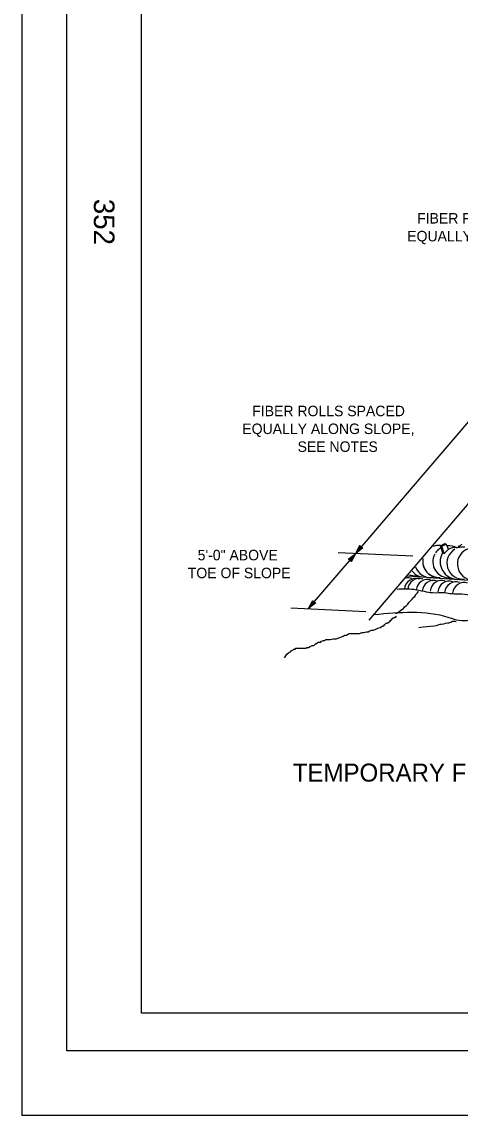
# Model space of a CAD drawing. Extents: x -894 to 866, y -472 to 714.
# Drawn here: x -894 to -601, y -472 to 257 of the extents above; entities that cross this region are included whole.
import ezdxf

# ---------------------------------------------------------------- set-up
doc = ezdxf.new("R2010")
doc.units = 0
for name, color, linetype in [('border_PLOTTING-ELEMENTS', 7, 'Continuous'), ('border_rw_22x34_Cut_Lines', 7, 'Continuous'), ('border_SHEET', 7, 'Continuous'), ('border_WITHIN-BORDER-anno', 7, 'Continuous'), ('pp_PRESENTATION', 7, 'Continuous'), ('temp_CONSTRUCTION', 7, 'Continuous'), ('temp_CONSTRUCTION-anno', 7, 'Continuous')]:
    doc.layers.add(name, color=color, linetype=linetype)

msp = doc.modelspace()

# ---------------------------------------------------------------- linework, layer by layer
at = {"layer": 'border_PLOTTING-ELEMENTS'}
for points in [[(-894.04, -472.44), (865.96, -472.44), (865.96, 713.56), (-894.04, 713.56)], [(-864.04, 670.56), (835.96, 670.56), (835.96, -429.44), (-864.04, -429.44)]]:
    msp.add_lwpolyline(points, close=True, dxfattribs=at)
at = {"layer": 'border_rw_22x34_Cut_Lines'}
msp.add_lwpolyline([(-864.04, 670.56), (835.96, 670.56), (835.96, -429.44), (-864.04, -429.44)], close=True, dxfattribs=at)
at = {"layer": 'border_SHEET'}
for p, q in [((-814.04, -404.44), (-814.04, 645.56)), ((810.96, -404.44), (-814.04, -404.44))]:
    msp.add_line(p, q, dxfattribs=at)
at = {"layer": 'pp_PRESENTATION'}
msp.add_lwpolyline([(-662.02, -142.3), (-570.79, -35.27), (-577.22, -28.6), (-557.05, -32.13), (-563.81, -26.65), (-444.99, 112.4)], dxfattribs=at)
at = {"layer": 'temp_CONSTRUCTION'}
for p, q in [((-614.44, -92.54), (-613.57, -92.92)), ((-611.45, -91.15), (-610.58, -91.54)), ((-636.45, -112.57), (-623.35, -113.49)), ((-622.24, -113.67), (-517.37, -121.08))]:
    msp.add_line(p, q, dxfattribs=at)
for points in [[(-612.84, -97.36), (-614.44, -92.54), (-611.45, -91.15), (-611.33, -91.2)], [(-611.97, -97.73), (-613.57, -92.92), (-610.58, -91.54), (-609.17, -95.18)], [(-602.48, -93.22), (-601.91, -92.64), (-601.33, -92.64), (-600.18, -91.49)], [(-612.84, -97.36), (-611.92, -97.8), (-609.25, -95.12)], [(-644.31, -137.93), (-643.73, -137.36), (-643.16, -137.36), (-640.27, -135.05), (-639.12, -134.47), (-638.54, -133.32), (-637.39, -132.74), (-636.24, -131.59), (-635.66, -130.43), (-634.51, -129.28), (-633.35, -128.12), (-632.2, -126.97), (-631.62, -126.39), (-631.05, -125.82), (-631.05, -125.24), (-630.47, -124.66), (-629.89, -124.08), (-629.89, -123.51), (-629.32, -123.51), (-629.32, -122.93)], [(-718.7, -167.29), (-718.12, -166.71), (-717.54, -165.56), (-716.97, -164.98), (-715.81, -163.83), (-714.66, -163.25), (-714.08, -162.67), (-712.93, -162.1), (-712.35, -161.52), (-711.78, -161.52), (-711.2, -161.52), (-711.2, -160.94), (-710.62, -160.94), (-709.47, -160.94), (-707.74, -160.94), (-706.01, -160.94), (-704.28, -160.94), (-703.7, -160.37), (-703.13, -160.37), (-702.55, -160.37), (-701.4, -159.79), (-700.24, -159.21), (-699.09, -159.21), (-698.51, -158.64), (-697.94, -158.06), (-697.36, -158.06), (-697.36, -157.48), (-696.78, -157.48), (-696.21, -156.9), (-695.05, -156.9), (-694.47, -156.9), (-693.9, -156.33), (-692.74, -155.75), (-692.17, -155.75), (-691.59, -155.75), (-691.01, -155.17), (-689.86, -155.17), (-688.13, -155.17), (-685.82, -154.6), (-684.09, -154.6), (-682.36, -154.02), (-680.63, -153.44), (-679.48, -152.87), (-678.33, -152.29), (-677.17, -152.29), (-676.6, -151.71), (-675.44, -151.13), (-674.29, -151.13), (-672.56, -151.13), (-671.41, -151.13), (-669.68, -151.13), (-668.52, -151.13), (-666.79, -150.56), (-665.64, -150.56), (-663.91, -149.98), (-662.76, -149.98), (-661.6, -149.4), (-660.45, -148.83), (-659.3, -148.83), (-657.57, -148.25), (-656.41, -147.67), (-654.68, -147.1), (-653.53, -146.52), (-652.95, -145.94), (-652.38, -145.94), (-651.8, -145.36), (-650.65, -144.21), (-650.07, -144.21), (-648.92, -143.63), (-648.34, -143.06), (-647.76, -142.48), (-647.19, -141.9), (-647.19, -141.33), (-646.61, -141.33), (-646.03, -140.75), (-645.46, -140.75), (-644.88, -140.17), (-644.3, -140.17), (-643.73, -139.6)], [(-628.85, -147.22), (-626.1, -146.6), (-623.66, -146.4), (-621.22, -146.21), (-618.78, -146.02), (-617.15, -145.89), (-615.96, -145.39), (-614.77, -144.89), (-613.96, -144.82), (-612.33, -144.69), (-611.15, -144.19), (-609.52, -144.06), (-608.71, -144), (-607.52, -143.5), (-606.33, -142.99), (-605.52, -142.93), (-604.7, -142.86), (-604.27, -143.24), (-603.89, -142.8)]]:
    msp.add_lwpolyline(points, dxfattribs=at)
for centre, radius, start, end in [((-615.68, -103.03), 10.69, 83.03787, 109.85831), ((-608.89, -103.25), 10.69, 119.62099, 146.43432), ((-608.89, -103.25), 10.69, 58.86611, 95.57794), ((-608.93, -103.22), 10.69, 58.37199, 94.76135), ((-604.18, -104.38), 10.69, 78.01688, 116.18343), ((-592.5, -104.76), 10.69, 52.96999, 275.46939), ((-599.51, -104.17), 10.69, 82.56448, 108.30845), ((-615.68, -103.03), 10.69, 170.06186, 275.46939), ((-615.63, -102.98), 10.69, 170.08939, 275.46939), ((-608.93, -103.22), 10.69, 151.52108, 275.46939), ((-608.89, -103.25), 10.69, 151.50951, 275.46939), ((-608.93, -103.22), 10.69, 131.117, 146.90145), ((-602.74, -103.1), 11.93, 151.39472, 268.02481), ((-599.51, -104.17), 10.69, 119.94322, 275.46939), ((-621.01, -103.14), 10.69, 199.03946, 275.46939), ((-631.05, -121.92), 7.46, 69.84214, 176.35769), ((-636.19, -121.47), 7.46, 69.84214, 101.35484), ((-628.82, -121.92), 7.46, 69.84214, 176.35769), ((-631.5, -101.9), 10.69, 249.68214, 275.46939), ((-625.22, -102.75), 10.69, 219.94092, 259.48394), ((-623.23, -122.59), 7.46, 69.84214, 176.35769), ((-619.21, -123.26), 7.46, 69.84214, 176.35769), ((-621.07, -103.21), 10.69, 264.20169, 275.46939), ((-613.85, -123.26), 7.46, 69.84214, 176.35769), ((-608.71, -123.71), 7.46, 69.84214, 176.35769), ((-604.24, -124.16), 7.46, 69.84214, 176.35769), ((-598.88, -124.6), 7.46, 69.84214, 176.35769)]:
    msp.add_arc(centre, radius, start, end, dxfattribs=at)
for points in [[(-643.32, -121.45), (-632.28, -121.62), (-625.35, -122.96), (-619.77, -123.85), (-611.72, -123.85), (-607.03, -124.52), (-600.11, -124.75), (-593.18, -125.86), (-587.15, -126.76), (-577.54, -126.76), (-569.06, -127.43), (-561.46, -128.1), (-553.64, -128.1), (-547.16, -128.55), (-542.47, -129.22), (-530.41, -128.77)], [(-658.74, -138.44), (-608.8, -140.36), (-601.99, -142.31), (-594.69, -142.31), (-581.07, -141.82), (-576.2, -143.28), (-564.04, -143.28), (-556.25, -142.79), (-546.04, -143.28), (-536.79, -145.23), (-534.36, -147.66), (-528.52, -146.2), (-520.73, -146.2), (-499.81, -147.66), (-495.92, -146.69), (-490.57, -148.63), (-480.35, -149.61), (-474.51, -149.12), (-466.24, -147.66), (-457.97, -149.61), (-451.64, -151.07), (-440.45, -151.07), (-430.72, -149.61), (-422.45, -149.61), (-419.04, -152.04), (-414.18, -152.04), (-405.9, -152.53), (-400.55, -151.07), (-394.23, -151.55), (-383.04, -152.53), (-378.66, -151.55), (-371.85, -153.01), (-358.23, -153.38)]]:
    msp.add_spline(points, degree=3, dxfattribs=at)
at = {"layer": 'temp_CONSTRUCTION-anno'}
for p, q in [((-671.01, -97.65), (-584.1, 3.7)), ((-671.01, -97.65), (-668.24, -92.27)), ((-666.22, -93.95), (-671.01, -97.65)), ((-670.14, -96.59), (-668.12, -92.67)), ((-666.63, -93.89), (-670.14, -96.6)), ((-669.27, -95.56), (-667.97, -93.03)), ((-667.05, -93.84), (-669.27, -95.56)), ((-668.4, -94.51), (-667.84, -93.43)), ((-667.42, -93.76), (-668.4, -94.51)), ((-668.24, -92.27), (-668.24, -92.27)), ((-668.24, -92.27), (-667.74, -93.71)), ((-667.74, -93.71), (-666.22, -93.95)), ((-666.22, -93.95), (-666.22, -93.95)), ((-702.59, -134.47), (-671.28, -97.96)), ((-632.84, -99.51), (-682.85, -97.23)), ((-676.11, -101.6), (-671.28, -97.96)), ((-674.6, -101.86), (-676.11, -101.6)), ((-676.11, -101.6), (-676.11, -101.6)), ((-675.71, -101.67), (-672.16, -98.99)), ((-675.29, -101.72), (-673.04, -100.03)), ((-674.91, -101.81), (-673.92, -101.06)), ((-674.11, -103.3), (-674.6, -101.86)), ((-673.92, -101.06), (-674.49, -102.14)), ((-673.04, -100.03), (-674.37, -102.55)), ((-672.16, -99), (-674.23, -102.9)), ((-671.28, -97.96), (-674.11, -103.3)), ((-671.28, -97.96), (-671.28, -97.96)), ((-671.01, -97.65), (-671.01, -97.65)), ((-674.11, -103.3), (-674.11, -103.3)), ((-702.59, -134.47), (-699.82, -129.09)), ((-697.8, -130.77), (-702.59, -134.47)), ((-701.72, -133.41), (-699.7, -129.49)), ((-698.21, -130.71), (-701.72, -133.42)), ((-700.85, -132.38), (-699.55, -129.85)), ((-698.63, -130.66), (-700.85, -132.38)), ((-699.98, -131.33), (-699.42, -130.25)), ((-699, -130.58), (-699.98, -131.33)), ((-699.82, -129.09), (-699.82, -129.09)), ((-699.82, -129.09), (-699.32, -130.53)), ((-699.32, -130.53), (-697.8, -130.77)), ((-697.8, -130.77), (-697.8, -130.77)), ((-664.42, -136.6), (-714.43, -134.32)), ((-702.59, -134.47), (-702.59, -134.47))]:
    msp.add_line(p, q, dxfattribs=at)

# ---------------------------------------------------------------- texts
at = {"layer": 'border_WITHIN-BORDER-anno'}
msp.add_text('352', height=13.78, rotation=270, dxfattribs=at).set_placement((-845.95, 138.85))
at = {"layer": 'temp_CONSTRUCTION-anno'}
for s, height, p in [('FIBER ROLLS SPACED ', 7, (-630.07, 122.38)), ('EQUALLY ALONG SLOPE,', 7, (-636.68, 110.48)), ('FIBER ROLLS SPACED ', 7, (-740.18, -6.16)), ('EQUALLY ALONG SLOPE,', 7, (-746.79, -18.06)), ('SEE NOTES', 7, (-709.9, -29.96)), ('5\'-0" ABOVE ', 7, (-776.63, -102.31)), ('TOE OF SLOPE', 7, (-783.22, -114.23)), ('TEMPORARY FIBER ROLL (TYPE 1)', 12, (-713.1, -249.92))]:
    msp.add_text(s, height=height, dxfattribs=at).set_placement(p)

doc.saveas('drawing.dxf')
